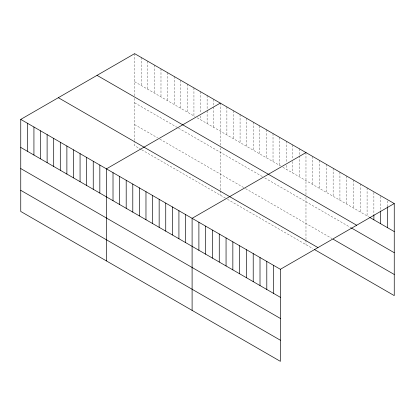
<?xml version="1.0" encoding="UTF-8"?>
<svg xmlns="http://www.w3.org/2000/svg" width="415" height="415" viewBox="0 0 415 415"><rect width="100%" height="100%" fill="white"/><g stroke="black" fill="none" stroke-linecap="round" stroke-linejoin="round"><path stroke-width="0.31" stroke-dasharray="2.08 1.56" d="M134.621 81.682L195.034 116.563M197.234 117.834L280.711 166.031M282.911 167.297L368.655 216.801M134.621 102.811L178.009 127.862M178.559 128.178L262.591 176.691M264.786 177.962L350.898 227.679M134.621 124.583L157.69 137.899M159.889 139.165L245.016 188.317M245.566 188.633L332.093 238.589M141.214 149.514L134.621 145.712L134.621 141.23M141.764 149.831L226.341 198.666M227.441 199.299L312.765 248.559M387.46 200.901L387.46 205.996M380.669 196.342L380.669 210.358M373.879 192.42L373.879 214.083M367.088 187.865L367.088 215.899M360.298 183.944L360.298 211.977M353.507 180.022L353.507 208.055M346.717 176.105L346.717 204.139M339.927 172.184L339.927 200.217M333.136 168.262L333.136 196.295M326.346 164.34L326.346 192.373M319.555 160.423L319.555 188.457M312.765 156.502L312.765 184.535M305.974 152.58L305.974 194.702M305.974 197.26L305.974 239.517M305.974 240.161L305.974 244.643M299.386 148.778L299.386 155.148M299.386 155.786L299.386 176.811M292.798 144.97L292.798 158.987M292.798 161.539L292.798 173.003M286.205 141.167L286.205 162.83M286.205 165.378L286.205 169.201M279.617 137.36L279.617 165.393M273.023 133.557L273.023 161.591M266.435 129.75L266.435 157.783M259.842 125.947L259.842 153.981M253.254 122.14L253.254 150.173M246.66 118.337L246.66 146.371M240.072 114.53L240.072 142.563M233.479 110.727L233.479 138.76M226.891 106.92L226.891 134.953M220.298 103.117L220.298 145.234M220.298 147.797L220.298 190.054M220.298 190.693L220.298 195.175M213.709 99.31L213.709 106.318M213.709 106.956L213.709 127.343M207.121 95.507L207.121 110.162M207.121 110.795L207.121 123.54M200.528 91.699L200.528 113.362M200.528 115.91L200.528 119.733M193.94 87.897L193.94 115.93M187.347 84.089L187.347 112.123M180.758 80.287L180.758 108.32M174.165 76.479L174.165 104.513M167.577 72.677L167.577 100.71M160.984 68.869L160.984 96.903M154.396 65.067L154.396 93.1M147.802 61.259L147.802 89.292M141.214 57.457L141.214 85.49M134.621 53.649L134.621 95.772M134.621 98.329L134.621 140.586"/><path stroke-width="0.62" d="M20.75 119.396L280.379 269.288L280.379 361.351L20.75 211.453L20.75 119.396L134.621 53.649L394.25 203.547L394.25 295.605L314.337 249.467M220.298 103.117L106.427 168.858L106.427 260.921M305.974 152.58L192.104 218.326L192.104 310.384M280.379 269.288L394.25 203.547M369.703 217.403L394.25 231.58M97.043 75.348L356.672 225.241M351.417 227.98L394.25 252.709M333.136 239.196L394.25 274.476M58.328 97.701L317.957 247.594M20.75 147.429L280.379 297.322M20.75 168.557L280.379 318.45M20.75 190.324L280.379 340.222M387.46 206.634L387.46 227.659M380.669 210.996L380.669 223.737M373.879 214.721L373.879 219.815M273.589 265.372L273.589 293.4M266.798 261.45L266.798 289.483M260.008 257.528L260.008 285.562M253.217 253.607L253.217 281.64M246.427 249.69L246.427 277.723M239.637 245.768L239.637 273.801M232.846 241.846L232.846 269.88M226.056 237.925L226.056 265.958M219.265 234.008L219.265 262.041M212.475 230.086L212.475 258.12M205.684 226.165L205.684 254.198M198.894 222.248L198.894 250.281M185.515 214.519L185.515 242.552M178.922 210.716L178.922 238.75M172.334 206.909L172.334 234.942M165.741 203.106L165.741 231.139M159.153 199.299L159.153 227.332M152.559 195.496L152.559 223.529M145.971 191.689L145.971 219.722M139.378 187.886L139.378 215.919M132.79 184.078L132.79 212.112M126.196 180.276L126.196 208.309M119.608 176.468L119.608 204.502M113.015 172.666L113.015 200.699M99.839 165.056L99.839 193.089M93.245 161.248L93.245 189.282M86.657 157.446L86.657 185.479M80.064 153.638L80.064 181.671M73.476 149.836L73.476 177.869M66.882 146.028L66.882 174.061M60.294 142.226L60.294 170.259M53.701 138.418L53.701 166.451M47.113 134.616L47.113 162.649M40.52 130.808L40.52 158.841M33.931 127.006L33.931 155.039M27.338 123.198L27.338 151.231"/></g></svg>
